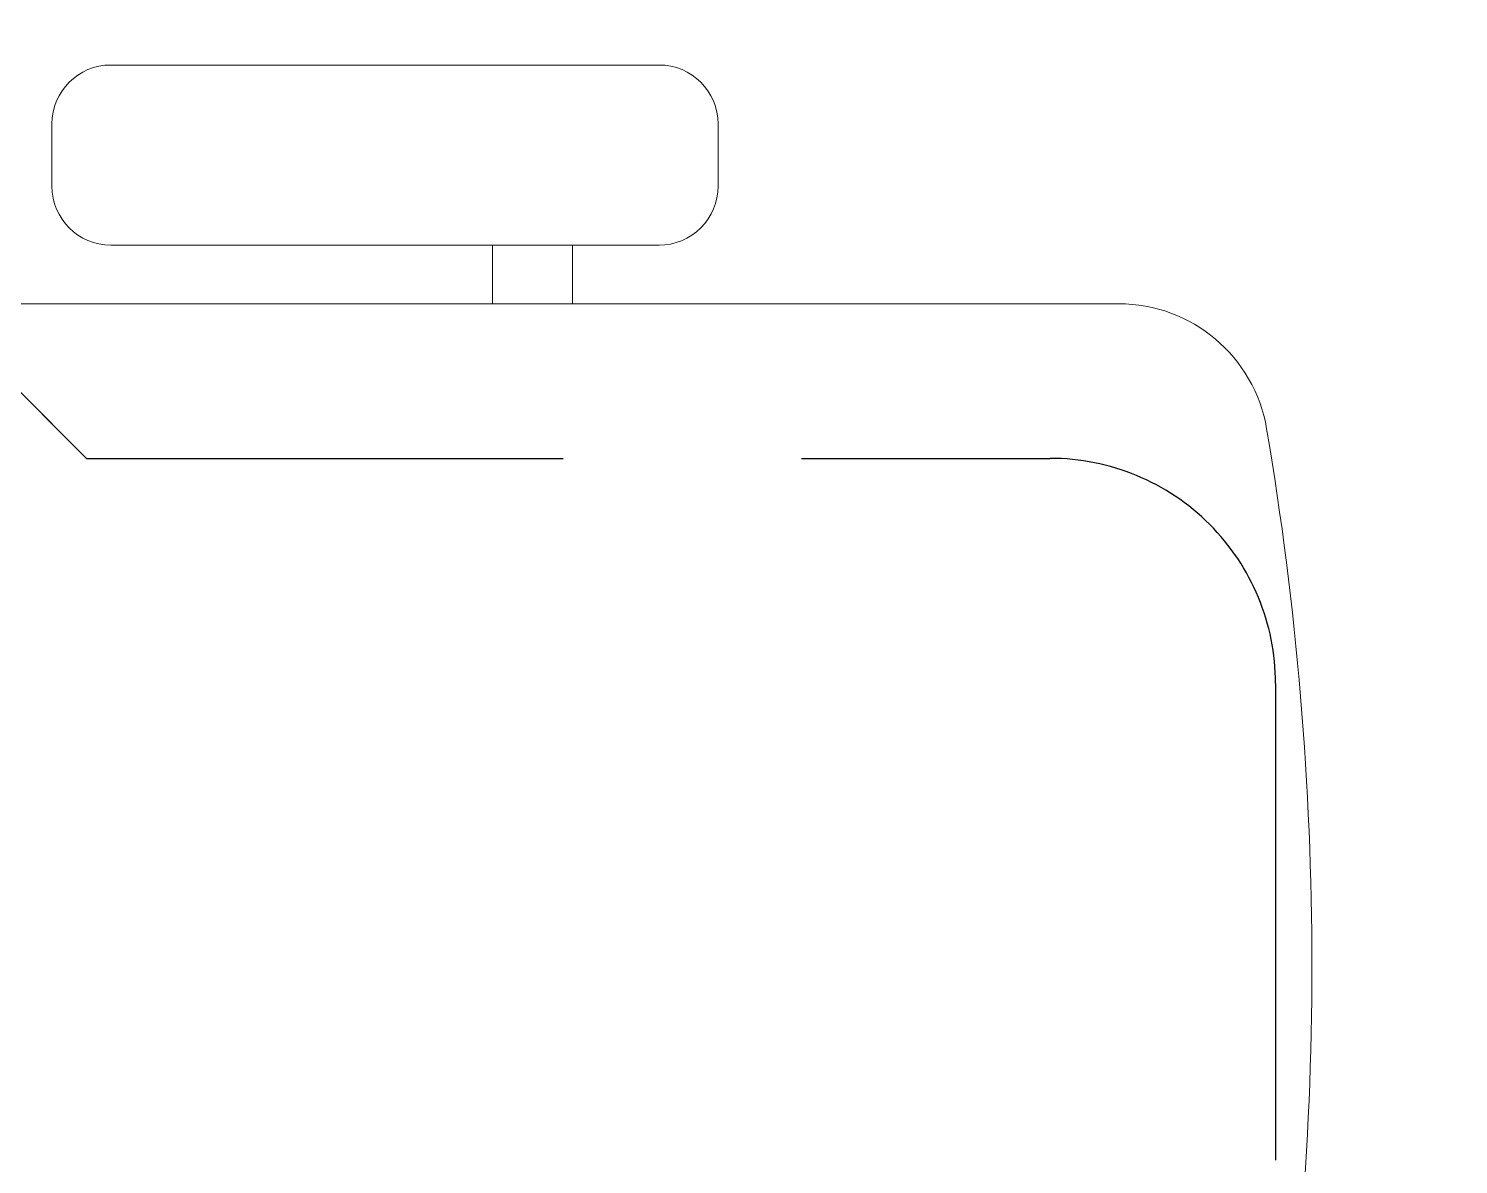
# Model space of a CAD drawing. Header units: inches. Extents: x -12418 to 57169, y -29325 to 19878.
# Drawn here: x 24177.7 to 24653.9, y -12447.8 to -12069.4 of the extents above; entities that cross this region are included whole.
import ezdxf
from ezdxf.enums import TextEntityAlignment as Align

# ---------------------------------------------------------------- set-up
doc = ezdxf.new("R2010")
doc.units = ezdxf.units.IN
doc.header["$LTSCALE"] = 25
doc.header["$MEASUREMENT"] = 0
doc.linetypes.add('DASHDOT', pattern=[25.4, 12.7, -6.35, 0, -6.35])
doc.linetypes.add('HIDDEN', pattern=[9.525, 6.35, -3.175])
doc.layers.get('0').update_dxf_attribs({"color": 8})
doc.layers.get('Defpoints').update_dxf_attribs({"color": 8})
for name, color, linetype, lineweight in [('00-Ground Floor$0$LOADING', 253, 'Continuous', 5), ('E-LITE-CLNG-CNDT', 6, 'DASHDOT', 35), ('E-LITE-EXIT-NUMB', 6, 'Continuous', 25), ('E-POWR-FLOR-CNDT', 6, 'HIDDEN', 25), ('E-POWR-WALL @ 100', 4, 'Continuous', 35)]:
    doc.layers.add(name, color=color, linetype=linetype, lineweight=lineweight)
doc.styles.add('DC_Simplex', font='SIMPLEX.shx', dxfattribs={"width": 0.7})

# ---------------------------------------------------------------- blocks, each defined once
blk = doc.blocks.new('00-Ground Floor$0$GF21018-P')
at = {"color": 0}
for p, q in [((-0.2207, 0.47563), (-0.2207, 0.0675)), ((-0.2806, 0.34221), (-0.25983, 0.34221)), ((-0.30021, 0.32259), (-0.30021, 0.14)), ((-0.24021, 0.32259), (-0.24021, 0.14)), ((-0.24021, 0.29372), (-0.2207, 0.29372)), ((-0.24021, 0.26708), (-0.2207, 0.26708)), ((-0.2806, 0.12039), (-0.25983, 0.12039))]:
    blk.add_line(p, q, dxfattribs=at)
for centre, radius, start, end in [((-0.0001, -0.52948), 1.06948, 80.36712, 99.63288), ((-0.1707, 0.47563), 0.05, 99.6329, 180), ((-0.2806, 0.32259), 0.01962, 90, 180), ((-0.25983, 0.32259), 0.01962, 360, 90), ((-0.2806, 0.14), 0.01962, 180, 270), ((-0.25983, 0.14), 0.01962, 270, 360)]:
    blk.add_arc(centre, radius, start, end, dxfattribs=at)
blk = doc.blocks.new('00-Ground Floor')
at = {"layer": '00-Ground Floor$0$LOADING', "extrusion": (-7.77426e-06, 2.24021e-05, 1), "xscale": 1000, "yscale": 1000, "zscale": 1000, "rotation": 269.9985892449481}
blk.add_blockref('00-Ground Floor$0$GF21018-P', (24065.06, -12381.79, -0.48), dxfattribs=at)
blk = doc.blocks.new('*U41')
blk.add_line((-1.75, 0), (-3.25, 0))
blk.add_lwpolyline([(0, 1.75, 1), (0, -1.75)], format="xyb", close=True)
at = {"layer": 'Defpoints'}
for p, q in [((-2.4749, 2.4749), (0, 0)), ((-0.7582, -2.4749), (-0.7582, 2.4749)), ((-2.4749, -2.4749), (0, 0))]:
    blk.add_line(p, q, dxfattribs=at)
at = {"layer": 'E-LITE-EXIT-NUMB', "style": 'DC_Simplex', "width": 0.7, "flags": 8}
blk.add_attdef('TYPE', text='', height=2, rotation=360, dxfattribs=at).set_placement((-2.682, 5.2383), align=Align.RIGHT)
blk.add_attdef('CIRCUIT', (2.682, 5.2383), '', height=2, rotation=360, dxfattribs=at)

msp = doc.modelspace()

# ---------------------------------------------------------------- linework, layer by layer
at = {"layer": 'E-POWR-FLOR-CNDT', "elevation": 0}
msp.add_lwpolyline([(24073.25, -12088.88), (24196.99, -12212.62), (24517.95, -12212.62, -0.414214), (24592.95, -12287.62), (24592.95, -13219.94), (24716.7, -13343.68)], format="xyb", dxfattribs=at)

# ---------------------------------------------------------------- block references
at = {"layer": 'E-LITE-CLNG-CNDT'}
msp.add_blockref('00-Ground Floor', (0, 0), dxfattribs=at)
at = {"layer": 'E-POWR-WALL @ 100', "xscale": 100, "yscale": 100, "zscale": 100, "rotation": 180}
msp.add_blockref('*U41', (23949.51, -11965.14, 0), dxfattribs=at)

doc.saveas('drawing.dxf')
